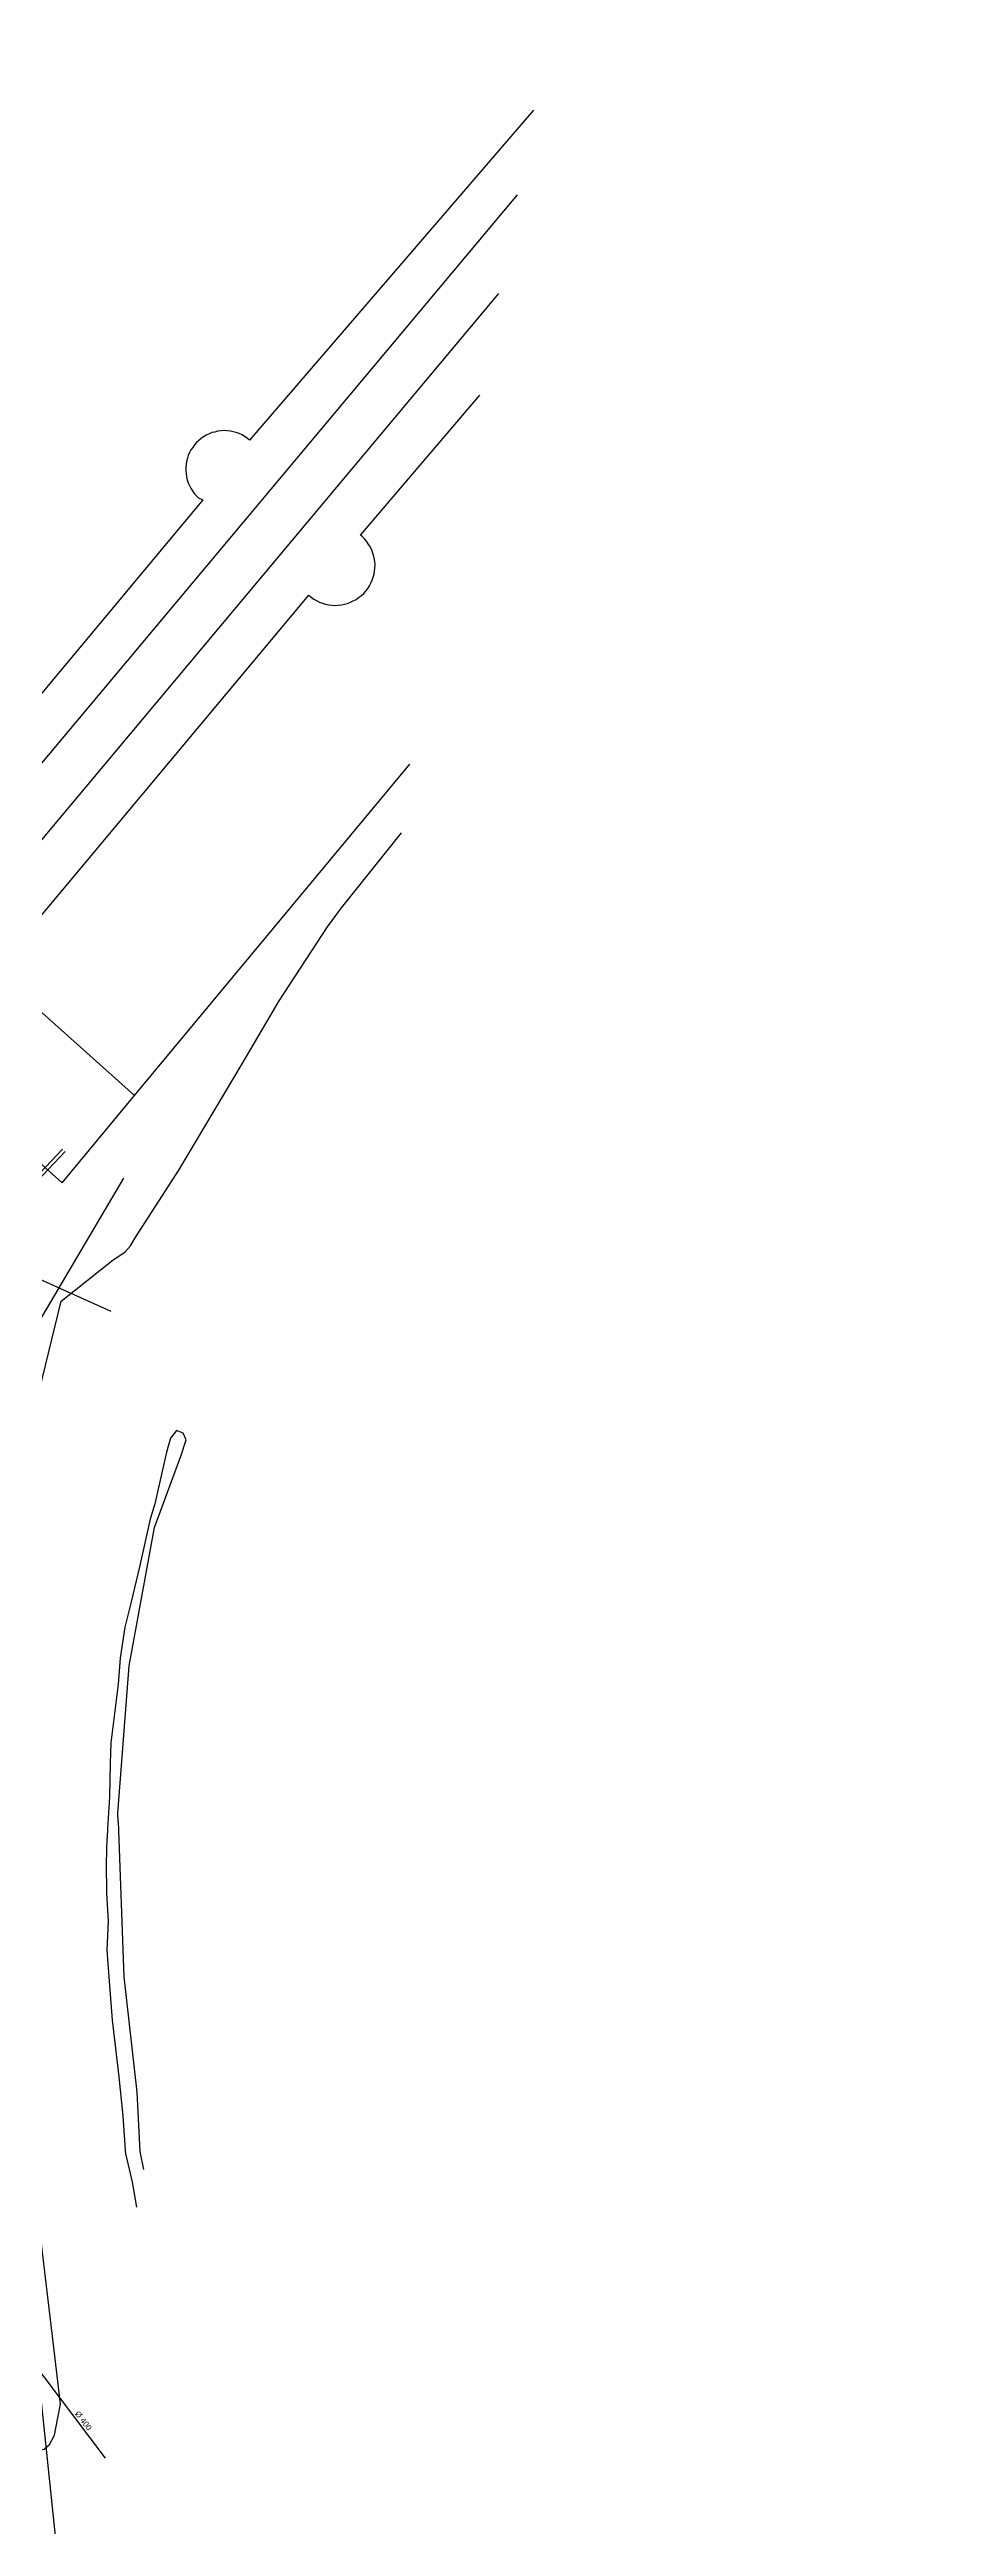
# Model space of a CAD drawing. Extents: x -2313930 to 3286427, y -3858277 to 2572692.
# Drawn here: x 10456 to 16693, y 586 to 17817 of the extents above; entities that cross this region are included whole.
import ezdxf
from ezdxf.lldxf.tags import DXFTag

# ---------------------------------------------------------------- set-up
doc = ezdxf.new("R2010")
doc.units = 0
doc.layers.add('_GAZELEC-RESERVATION 2', color=132, linetype='Continuous', lineweight=18)
doc.layers.add('Fond topo - VOI', color=252, linetype='Continuous', lineweight=25)
for name, color, linetype in [('AEP_SSL', 252, 'Continuous'), ('DWG_280-140115-P - Général', 252, 'Continuous'), ('EDF_SSL', 252, 'Texte-Electricite'), ('GAZ_SSL', 252, 'Texte-GAZ'), ('prlm-VRD', 2, 'Continuous'), ('UNITAIRE SSL', 252, 'UNITAIRE')]:
    doc.layers.add(name, color=color, linetype=linetype)
doc.styles.add('Lignes', font='arial.ttf', dxfattribs={"height": 0.35})
doc.styles.add('TP-C_Autocad_Standard', font='simplex_.ttf', dxfattribs={"height": 1})
doc.styles.add('Tronçons', font='arial.ttf', dxfattribs={"height": 0.25})
tags = doc.linetypes.add('Texte-BT', pattern='A,5,-0.25,["BT",Lignes,S=1,R=0,X=0,Y=-0.18],-1.25', length=6.5).pattern_tags.tags
tags[15:16] = [DXFTag(74, 4), DXFTag(75, 0), DXFTag(340, '0'), DXFTag(46, 0.0), DXFTag(50, 0.0), DXFTag(44, 0.0), DXFTag(45, 0.0)]
tags[4:5] = [DXFTag(74, 4), DXFTag(75, 0), DXFTag(340, '0'), DXFTag(46, 0.0), DXFTag(50, 0.0), DXFTag(44, 0.0), DXFTag(45, 0.0)]
tags = doc.linetypes.add('Texte-Electricite', pattern='A,5,-0.25,["ELEC",Lignes,S=1,R=0,X=0,Y=-0.18],-1.25', length=6.5).pattern_tags.tags
tags[15:16] = [DXFTag(74, 4), DXFTag(75, 0), DXFTag(340, '0'), DXFTag(46, 0.0), DXFTag(50, 0.0), DXFTag(44, 0.0), DXFTag(45, 0.0)]
tags[4:5] = [DXFTag(74, 4), DXFTag(75, 0), DXFTag(340, '0'), DXFTag(46, 0.0), DXFTag(50, 0.0), DXFTag(44, 0.0), DXFTag(45, 0.0)]
tags = doc.linetypes.add('Texte-GAZ', pattern='A,5,-0.25,["GAZ",Lignes,S=1,R=0,X=0,Y=-0.18],-1.25', length=6.5).pattern_tags.tags
tags[15:16] = [DXFTag(74, 4), DXFTag(75, 0), DXFTag(340, '0'), DXFTag(46, 0.0), DXFTag(50, 0.0), DXFTag(44, 0.0), DXFTag(45, 0.0)]
tags[4:5] = [DXFTag(74, 4), DXFTag(75, 0), DXFTag(340, '0'), DXFTag(46, 0.0), DXFTag(50, 0.0), DXFTag(44, 0.0), DXFTag(45, 0.0)]
tags = doc.linetypes.add('UNITAIRE', pattern='A,0.25,-0.2,0,-0.2,0.25,-0.3,["UNI",TP-C_Autocad_Standard,S=0.15,R=0,X=-0.1,Y=-0.05],-0.45', length=1.65).pattern_tags.tags
tags[23:24] = [DXFTag(74, 4), DXFTag(75, 0), DXFTag(340, '0'), DXFTag(46, 0.0), DXFTag(50, 0.0), DXFTag(44, 0.0), DXFTag(45, 0.0)]
tags[12:13] = [DXFTag(74, 4), DXFTag(75, 0), DXFTag(340, '0'), DXFTag(46, 0.0), DXFTag(50, 0.0), DXFTag(44, 0.0), DXFTag(45, 0.0)]
tags[10:11] = [DXFTag(74, 4), DXFTag(75, 0), DXFTag(340, '0'), DXFTag(46, 0.0), DXFTag(50, 0.0), DXFTag(44, 0.0), DXFTag(45, 0.0)]
tags[8:9] = [DXFTag(74, 4), DXFTag(75, 0), DXFTag(340, '0'), DXFTag(46, 0.0), DXFTag(50, 0.0), DXFTag(44, 0.0), DXFTag(45, 0.0)]
tags[6:7] = [DXFTag(74, 4), DXFTag(75, 0), DXFTag(340, '0'), DXFTag(46, 0.0), DXFTag(50, 0.0), DXFTag(44, 0.0), DXFTag(45, 0.0)]
tags[4:5] = [DXFTag(74, 4), DXFTag(75, 0), DXFTag(340, '0'), DXFTag(46, 0.0), DXFTag(50, 0.0), DXFTag(44, 0.0), DXFTag(45, 0.0)]

# ---------------------------------------------------------------- blocks, each defined once
blk = doc.blocks.new('A$C1F970F0F')
at = {"layer": 'AEP_SSL', "elevation": 0, "flags": 128}
blk.add_lwpolyline([(-2009, 953), (-1974, -2549), (-1760, -3034), (-1600, -3170), (-1008, -3359), (-743, -3373), (186, -3466), (1458, -3407), (3099, -3442), (4166, -3427), (4366, -3387), (5044, -3092), (5412, -2797), (5537, -2598), (5703, 1048), (5867, 3278), (6183, 4434), (6284, 4550), (6476, 4711), (8025, 5693), (8693, 6258), (10979, 10131)], dxfattribs=at)
at = {"layer": 'DWG_280-140115-P - Général', "ltscale": 127}
for p, q in [((8293, 10491), (13717, 16972)), ((8481, 10183), (13587, 16284)), ((11053, 10705), (10082, 11573))]:
    blk.add_line(p, q, dxfattribs=at)
at = {"layer": 'DWG_280-140115-P - Général', "ltscale": 127, "elevation": 0, "flags": 128}
for points in [[(13828, 17559), (11853, 15264), (11836, 15278), (11818, 15290), (11800, 15301), (11780, 15310), (11760, 15317), (11739, 15323), (11719, 15328), (11697, 15330), (11675, 15331), (11654, 15330), (11633, 15327), (11612, 15321), (11591, 15317), (11571, 15309), (11551, 15299), (11533, 15288), (11515, 15276), (11499, 15262), (11483, 15247), (11469, 15232), (11457, 15214), (11444, 15196), (11435, 15178), (11426, 15158), (11420, 15138), (11415, 15116), (11411, 15096), (11409, 15074), (11409, 15052), (11411, 15032), (11414, 15010), (11419, 14989), (11426, 14968), (11434, 14948), (11444, 14930), (11455, 14911), (11468, 14893), (11483, 14878), (11498, 14863), (11528, 14850), (9345, 12230)], [(9565, 10953), (12265, 14186), (12281, 14172), (12300, 14159), (12319, 14148), (12339, 14138), (12360, 14130), (12381, 14124), (12403, 14119), (12425, 14117), (12447, 14115), (12469, 14116), (12491, 14119), (12512, 14123), (12534, 14129), (12555, 14137), (12574, 14146), (12594, 14156), (12611, 14169), (12630, 14183), (12647, 14198), (12661, 14215), (12674, 14232), (12686, 14251), (12697, 14269), (12706, 14290), (12713, 14311), (12719, 14332), (12722, 14354), (12724, 14376), (12725, 14398), (12723, 14420), (12720, 14443), (12715, 14464), (12708, 14486), (12700, 14506), (12690, 14526), (12678, 14544), (12666, 14562), (12651, 14579), (12635, 14595), (12625, 14603), (13453, 15578)], [(9227, 10146), (9778, 10790), (10549, 10099), (11053, 10705), (12966, 13010)]]:
    blk.add_lwpolyline(points, dxfattribs=at)
at = {"layer": 'EDF_SSL', "linetype": 'Texte-BT', "elevation": 0, "flags": 128}
for points in [[(10153, 3188), (9911, 5188), (9874, 5491), (9874, 5491, 0.008202), (9818, 5880, -0.010473), (9817, 5881), (9710, 6783, -0.139337), (9712, 6797, 0.011948), (9830, 7068), (9684, 8401), (9730, 9466), (10552, 10333)], [(10178, 3191), (9936, 5191), (9899, 5494, 0.00143), (9899, 5494, 0.008203), (9842, 5884), (9735, 6786, 0.012203), (9856, 7064), (9711, 8403), (9756, 9455), (10571, 10315)]]:
    blk.add_lwpolyline(points, format="xyb", dxfattribs=at)
at = {"layer": 'Fond topo - VOI', "ltscale": 2, "elevation": 0, "flags": 128}
for points in [[(10132, 4415), (10118, 4497), (9948, 5763), (9874, 6268), (9874, 6380), (9872, 6472), (9884, 6581), (10542, 9275), (10903, 9562), (10986, 9616), (11024, 9660), (11056, 9715), (11361, 10185), (11801, 10925), (12059, 11363), (12394, 11878), (12492, 12012), (12909, 12532)], [(10939, 5655), (10937, 5714), (11015, 6737), (11192, 7701), (11375, 8196), (11412, 8310), (11392, 8356), (11344, 8375), (11303, 8321), (11274, 8225), (11194, 7865), (11162, 7759), (11087, 7427), (11030, 7183), (10986, 7008), (10953, 6791), (10939, 6610), (10889, 6202), (10883, 6061), (10878, 5826), (10865, 5605), (10863, 5538)], [(10993, 3336), (10974, 3608), (10945, 3878), (10900, 4274), (10877, 4574), (10863, 4760), (10872, 4962), (10859, 5157), (10858, 5362), (10863, 5538)], [(10939, 5655), (10979, 4574), (11068, 3772), (11089, 3359)], [(10993, 3336), (11037, 3145), (11066, 2973)], [(11089, 3359), (11115, 3234)], [(10117, 2019), (10216, 1499), (10260, 1382), (10317, 1309), (10372, 1278), (10424, 1288), (10462, 1321), (10495, 1386), (10516, 1494), (10538, 1602), (10496, 1957), (10355, 3147)]]:
    blk.add_lwpolyline(points, dxfattribs=at)
at = {"layer": 'GAZ_SSL', "elevation": 0, "flags": 128}
blk.add_lwpolyline([(10562, 129), (10192, 3665), (10325, 4094), (9869, 8780), (9662, 8741), (9541, 9313), (10075, 9463), (10328, 9457), (10888, 9204)], dxfattribs=at)
at = {"layer": 'UNITAIRE SSL', "ltscale": 2, "elevation": 0, "flags": 128}
blk.add_lwpolyline([(10209, 2074), (10848, 1225)], dxfattribs=at)
at = {"layer": 'UNITAIRE SSL', "style": 'Tronçons'}
blk.add_text('Ø 400', height=40, rotation=307.3717, dxfattribs=at).set_placement((10635, 1535))

msp = doc.modelspace()

# ---------------------------------------------------------------- linework, layer by layer
at = {"layer": '_GAZELEC-RESERVATION 2'}
msp.add_circle((486248.48, -227485.963), 2800178.149, dxfattribs=at)

# ---------------------------------------------------------------- block references
at = {"layer": 'prlm-VRD'}
msp.add_blockref('A$C1F970F0F', (-5.73, -165.002), dxfattribs=at)

doc.saveas('drawing.dxf')
